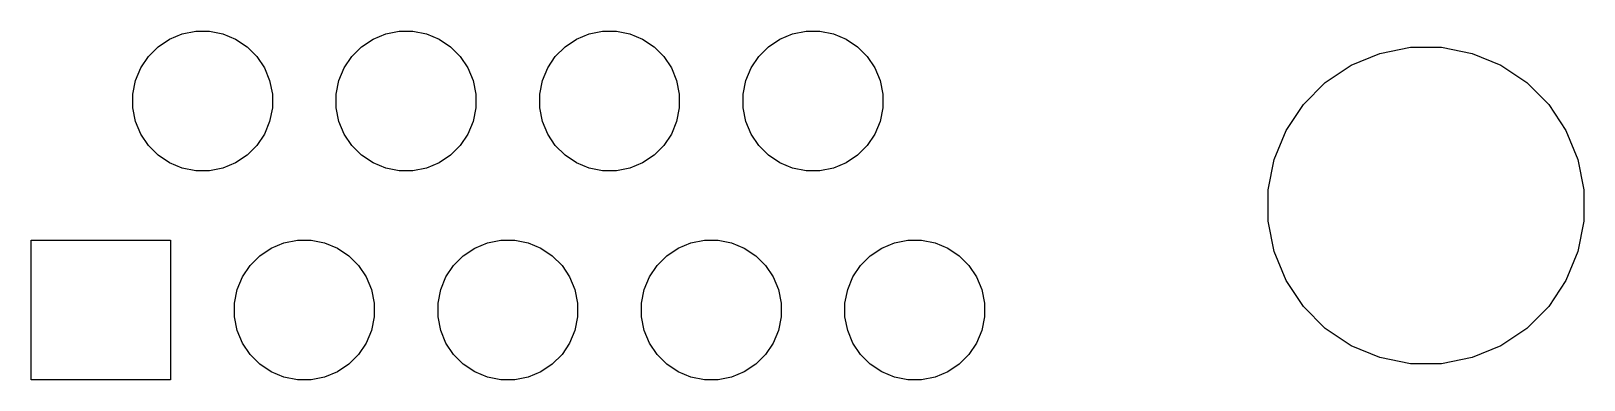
# Model space of a CAD drawing. Extents: x 49 to 143, y -159 to -38.
# Drawn here: x 98.36 to 119.5, y -47.69 to -42.95 of the extents above; entities that cross this region are included whole.
import ezdxf

# ---------------------------------------------------------------- set-up
doc = ezdxf.new("R2010")
doc.units = 0
doc.layers.add('BLACK', color=7, linetype='CONTINUOUS')

msp = doc.modelspace()

# ---------------------------------------------------------------- linework, layer by layer
at = {"layer": 'BLACK', "linetype": 'CONTINUOUS'}
for p, q in [((100.093, -43.1581), (100.249, -43.0541)), ((100.249, -43.0541), (100.422, -42.9825)), ((100.422, -42.9825), (100.605, -42.946)), ((100.605, -42.946), (100.793, -42.946)), ((100.793, -42.946), (100.976, -42.9825)), ((100.976, -42.9825), (101.149, -43.0541)), ((101.149, -43.0541), (101.305, -43.1581)), ((102.863, -43.1581), (103.019, -43.0541)), ((103.019, -43.0541), (103.192, -42.9825)), ((103.192, -42.9825), (103.375, -42.946)), ((103.375, -42.946), (103.563, -42.946)), ((103.563, -42.946), (103.746, -42.9825)), ((103.746, -42.9825), (103.919, -43.0541)), ((103.919, -43.0541), (104.075, -43.1581)), ((105.633, -43.1581), (105.789, -43.0541)), ((105.789, -43.0541), (105.962, -42.9825)), ((105.962, -42.9825), (106.145, -42.946)), ((106.145, -42.946), (106.333, -42.946)), ((106.333, -42.946), (106.516, -42.9825)), ((106.516, -42.9825), (106.689, -43.0541)), ((106.689, -43.0541), (106.845, -43.1581)), ((108.403, -43.1581), (108.559, -43.0541)), ((108.559, -43.0541), (108.732, -42.9825)), ((108.732, -42.9825), (108.915, -42.946)), ((108.915, -42.946), (109.103, -42.946)), ((109.103, -42.946), (109.286, -42.9825)), ((109.286, -42.9825), (109.459, -43.0541)), ((109.459, -43.0541), (109.615, -43.1581)), ((99.8571, -43.446), (99.9611, -43.2904)), ((99.9611, -43.2904), (100.093, -43.1581)), ((101.305, -43.1581), (101.437, -43.2904)), ((101.437, -43.2904), (101.541, -43.446)), ((102.627, -43.446), (102.731, -43.2904)), ((102.731, -43.2904), (102.863, -43.1581)), ((104.075, -43.1581), (104.207, -43.2904)), ((104.207, -43.2904), (104.311, -43.446)), ((105.397, -43.446), (105.501, -43.2904)), ((105.501, -43.2904), (105.633, -43.1581)), ((106.845, -43.1581), (106.977, -43.2904)), ((106.977, -43.2904), (107.081, -43.446)), ((108.167, -43.446), (108.271, -43.2904)), ((108.271, -43.2904), (108.403, -43.1581)), ((109.615, -43.1581), (109.747, -43.2904)), ((109.747, -43.2904), (109.851, -43.446)), ((116.336, -43.4107), (116.727, -43.2486)), ((116.727, -43.2486), (117.142, -43.166)), ((117.142, -43.166), (117.566, -43.166)), ((117.566, -43.166), (117.981, -43.2486)), ((117.981, -43.2486), (118.372, -43.4107)), ((99.7855, -43.6189), (99.8571, -43.446)), ((101.541, -43.446), (101.612, -43.6189)), ((102.556, -43.6189), (102.627, -43.446)), ((104.311, -43.446), (104.382, -43.6189)), ((105.326, -43.6189), (105.397, -43.446)), ((107.081, -43.446), (107.152, -43.6189)), ((108.096, -43.6189), (108.167, -43.446)), ((109.851, -43.446), (109.922, -43.6189)), ((115.983, -43.646), (116.336, -43.4107)), ((118.372, -43.4107), (118.725, -43.646)), ((99.749, -43.8024), (99.7855, -43.6189)), ((101.612, -43.6189), (101.649, -43.8024)), ((102.519, -43.8024), (102.556, -43.6189)), ((104.382, -43.6189), (104.419, -43.8024)), ((105.289, -43.8024), (105.326, -43.6189)), ((107.152, -43.6189), (107.189, -43.8024)), ((108.059, -43.8024), (108.096, -43.6189)), ((109.922, -43.6189), (109.959, -43.8024)), ((115.684, -43.9455), (115.983, -43.646)), ((118.725, -43.646), (119.024, -43.9455)), ((99.749, -43.9896), (99.749, -43.8024)), ((101.649, -43.8024), (101.649, -43.9896)), ((102.519, -43.9896), (102.519, -43.8024)), ((104.419, -43.8024), (104.419, -43.9896)), ((105.289, -43.9896), (105.289, -43.8024)), ((107.189, -43.8024), (107.189, -43.9896)), ((108.059, -43.9896), (108.059, -43.8024)), ((109.959, -43.8024), (109.959, -43.9896)), ((115.449, -44.2976), (115.684, -43.9455)), ((119.024, -43.9455), (119.259, -44.2976)), ((99.7855, -44.1731), (99.749, -43.9896)), ((99.8571, -44.346), (99.7855, -44.1731)), ((101.612, -44.1731), (101.541, -44.346)), ((101.649, -43.9896), (101.612, -44.1731)), ((102.556, -44.1731), (102.519, -43.9896)), ((102.627, -44.346), (102.556, -44.1731)), ((104.382, -44.1731), (104.311, -44.346)), ((104.419, -43.9896), (104.382, -44.1731)), ((105.326, -44.1731), (105.289, -43.9896)), ((105.397, -44.346), (105.326, -44.1731)), ((107.152, -44.1731), (107.081, -44.346)), ((107.189, -43.9896), (107.152, -44.1731)), ((108.096, -44.1731), (108.059, -43.9896)), ((108.167, -44.346), (108.096, -44.1731)), ((109.922, -44.1731), (109.851, -44.346)), ((109.959, -43.9896), (109.922, -44.1731)), ((99.9611, -44.5016), (99.8571, -44.346)), ((101.541, -44.346), (101.437, -44.5016)), ((102.731, -44.5016), (102.627, -44.346)), ((104.311, -44.346), (104.207, -44.5016)), ((105.501, -44.5016), (105.397, -44.346)), ((107.081, -44.346), (106.977, -44.5016)), ((108.271, -44.5016), (108.167, -44.346)), ((109.851, -44.346), (109.747, -44.5016)), ((115.287, -44.6889), (115.449, -44.2976)), ((119.259, -44.2976), (119.421, -44.6889)), ((100.093, -44.6339), (99.9611, -44.5016)), ((101.437, -44.5016), (101.305, -44.6339)), ((102.863, -44.6339), (102.731, -44.5016)), ((104.207, -44.5016), (104.075, -44.6339)), ((105.633, -44.6339), (105.501, -44.5016)), ((106.977, -44.5016), (106.845, -44.6339)), ((108.403, -44.6339), (108.271, -44.5016)), ((109.747, -44.5016), (109.615, -44.6339)), ((100.249, -44.7379), (100.093, -44.6339)), ((100.422, -44.8095), (100.249, -44.7379)), ((100.605, -44.846), (100.422, -44.8095)), ((100.976, -44.8095), (100.793, -44.846)), ((101.149, -44.7379), (100.976, -44.8095)), ((101.305, -44.6339), (101.149, -44.7379)), ((103.019, -44.7379), (102.863, -44.6339)), ((103.192, -44.8095), (103.019, -44.7379)), ((103.375, -44.846), (103.192, -44.8095)), ((103.746, -44.8095), (103.563, -44.846)), ((103.919, -44.7379), (103.746, -44.8095)), ((104.075, -44.6339), (103.919, -44.7379)), ((105.789, -44.7379), (105.633, -44.6339)), ((105.962, -44.8095), (105.789, -44.7379)), ((106.145, -44.846), (105.962, -44.8095)), ((106.516, -44.8095), (106.333, -44.846)), ((106.689, -44.7379), (106.516, -44.8095)), ((106.845, -44.6339), (106.689, -44.7379)), ((108.559, -44.7379), (108.403, -44.6339)), ((108.732, -44.8095), (108.559, -44.7379)), ((108.915, -44.846), (108.732, -44.8095)), ((109.286, -44.8095), (109.103, -44.846)), ((109.459, -44.7379), (109.286, -44.8095)), ((109.615, -44.6339), (109.459, -44.7379)), ((115.204, -45.1042), (115.287, -44.6889)), ((119.421, -44.6889), (119.504, -45.1042)), ((100.793, -44.846), (100.605, -44.846)), ((103.563, -44.846), (103.375, -44.846)), ((106.333, -44.846), (106.145, -44.846)), ((109.103, -44.846), (108.915, -44.846)), ((115.204, -45.5278), (115.204, -45.1042)), ((119.504, -45.1042), (119.504, -45.5278)), ((115.287, -45.9431), (115.204, -45.5278)), ((119.504, -45.5278), (119.421, -45.9431)), ((98.364, -47.686), (98.364, -45.786)), ((98.364, -45.786), (100.264, -45.786)), ((100.264, -45.786), (100.264, -47.686)), ((101.634, -45.8941), (101.807, -45.8225)), ((101.807, -45.8225), (101.99, -45.786)), ((101.99, -45.786), (102.178, -45.786)), ((102.178, -45.786), (102.361, -45.8225)), ((102.361, -45.8225), (102.534, -45.8941)), ((104.404, -45.8941), (104.577, -45.8225)), ((104.577, -45.8225), (104.76, -45.786)), ((104.76, -45.786), (104.948, -45.786)), ((104.948, -45.786), (105.131, -45.8225)), ((105.131, -45.8225), (105.304, -45.8941)), ((107.174, -45.8941), (107.347, -45.8225)), ((107.347, -45.8225), (107.53, -45.786)), ((107.53, -45.786), (107.718, -45.786)), ((107.718, -45.786), (107.901, -45.8225)), ((107.901, -45.8225), (108.074, -45.8941)), ((109.944, -45.8941), (110.117, -45.8225)), ((110.117, -45.8225), (110.3, -45.786)), ((110.3, -45.786), (110.488, -45.786)), ((110.488, -45.786), (110.671, -45.8225)), ((110.671, -45.8225), (110.844, -45.8941)), ((101.346, -46.1304), (101.478, -45.9981)), ((101.478, -45.9981), (101.634, -45.8941)), ((102.534, -45.8941), (102.69, -45.9981)), ((102.69, -45.9981), (102.822, -46.1304)), ((104.116, -46.1304), (104.248, -45.9981)), ((104.248, -45.9981), (104.404, -45.8941)), ((105.304, -45.8941), (105.46, -45.9981)), ((105.46, -45.9981), (105.592, -46.1304)), ((106.886, -46.1304), (107.018, -45.9981)), ((107.018, -45.9981), (107.174, -45.8941)), ((108.074, -45.8941), (108.23, -45.9981)), ((108.23, -45.9981), (108.362, -46.1304)), ((109.656, -46.1304), (109.788, -45.9981)), ((109.788, -45.9981), (109.944, -45.8941)), ((110.844, -45.8941), (111, -45.9981)), ((111, -45.9981), (111.132, -46.1304)), ((115.449, -46.3344), (115.287, -45.9431)), ((119.421, -45.9431), (119.259, -46.3344)), ((101.171, -46.4589), (101.242, -46.286)), ((101.242, -46.286), (101.346, -46.1304)), ((102.822, -46.1304), (102.926, -46.286)), ((102.926, -46.286), (102.997, -46.4589)), ((103.941, -46.4589), (104.012, -46.286)), ((104.012, -46.286), (104.116, -46.1304)), ((105.592, -46.1304), (105.696, -46.286)), ((105.696, -46.286), (105.767, -46.4589)), ((106.711, -46.4589), (106.782, -46.286)), ((106.782, -46.286), (106.886, -46.1304)), ((108.362, -46.1304), (108.466, -46.286)), ((108.466, -46.286), (108.537, -46.4589)), ((109.481, -46.4589), (109.552, -46.286)), ((109.552, -46.286), (109.656, -46.1304)), ((111.132, -46.1304), (111.236, -46.286)), ((111.236, -46.286), (111.307, -46.4589)), ((101.134, -46.6424), (101.171, -46.4589)), ((102.997, -46.4589), (103.034, -46.6424)), ((103.904, -46.6424), (103.941, -46.4589)), ((105.767, -46.4589), (105.804, -46.6424)), ((106.674, -46.6424), (106.711, -46.4589)), ((108.537, -46.4589), (108.574, -46.6424)), ((109.444, -46.6424), (109.481, -46.4589)), ((111.307, -46.4589), (111.344, -46.6424)), ((115.684, -46.6865), (115.449, -46.3344)), ((119.259, -46.3344), (119.024, -46.6865)), ((101.134, -46.8296), (101.134, -46.6424)), ((103.034, -46.6424), (103.034, -46.8296)), ((103.904, -46.8296), (103.904, -46.6424)), ((105.804, -46.6424), (105.804, -46.8296)), ((106.674, -46.8296), (106.674, -46.6424)), ((108.574, -46.6424), (108.574, -46.8296)), ((109.444, -46.8296), (109.444, -46.6424)), ((111.344, -46.6424), (111.344, -46.8296)), ((115.983, -46.986), (115.684, -46.6865)), ((119.024, -46.6865), (118.725, -46.986)), ((101.171, -47.0131), (101.134, -46.8296)), ((103.034, -46.8296), (102.997, -47.0131)), ((103.941, -47.0131), (103.904, -46.8296)), ((105.804, -46.8296), (105.767, -47.0131)), ((106.711, -47.0131), (106.674, -46.8296)), ((108.574, -46.8296), (108.537, -47.0131)), ((109.481, -47.0131), (109.444, -46.8296)), ((111.344, -46.8296), (111.307, -47.0131)), ((101.242, -47.186), (101.171, -47.0131)), ((102.997, -47.0131), (102.926, -47.186)), ((104.012, -47.186), (103.941, -47.0131)), ((105.767, -47.0131), (105.696, -47.186)), ((106.782, -47.186), (106.711, -47.0131)), ((108.537, -47.0131), (108.466, -47.186)), ((109.552, -47.186), (109.481, -47.0131)), ((111.307, -47.0131), (111.236, -47.186)), ((116.336, -47.2213), (115.983, -46.986)), ((118.725, -46.986), (118.372, -47.2213)), ((101.346, -47.3416), (101.242, -47.186)), ((101.478, -47.4739), (101.346, -47.3416)), ((102.822, -47.3416), (102.69, -47.4739)), ((102.926, -47.186), (102.822, -47.3416)), ((104.116, -47.3416), (104.012, -47.186)), ((104.248, -47.4739), (104.116, -47.3416)), ((105.592, -47.3416), (105.46, -47.4739)), ((105.696, -47.186), (105.592, -47.3416)), ((106.886, -47.3416), (106.782, -47.186)), ((107.018, -47.4739), (106.886, -47.3416)), ((108.362, -47.3416), (108.23, -47.4739)), ((108.466, -47.186), (108.362, -47.3416)), ((109.656, -47.3416), (109.552, -47.186)), ((109.788, -47.4739), (109.656, -47.3416)), ((111.132, -47.3416), (111, -47.4739)), ((111.236, -47.186), (111.132, -47.3416)), ((116.727, -47.3834), (116.336, -47.2213)), ((118.372, -47.2213), (117.981, -47.3834)), ((101.634, -47.5779), (101.478, -47.4739)), ((102.69, -47.4739), (102.534, -47.5779)), ((104.404, -47.5779), (104.248, -47.4739)), ((105.46, -47.4739), (105.304, -47.5779)), ((107.174, -47.5779), (107.018, -47.4739)), ((108.23, -47.4739), (108.074, -47.5779)), ((109.944, -47.5779), (109.788, -47.4739)), ((111, -47.4739), (110.844, -47.5779)), ((117.142, -47.466), (116.727, -47.3834)), ((117.566, -47.466), (117.142, -47.466)), ((117.981, -47.3834), (117.566, -47.466)), ((100.264, -47.686), (98.364, -47.686)), ((101.807, -47.6495), (101.634, -47.5779)), ((101.99, -47.686), (101.807, -47.6495)), ((102.178, -47.686), (101.99, -47.686)), ((102.361, -47.6495), (102.178, -47.686)), ((102.534, -47.5779), (102.361, -47.6495)), ((104.577, -47.6495), (104.404, -47.5779)), ((104.76, -47.686), (104.577, -47.6495)), ((104.948, -47.686), (104.76, -47.686)), ((105.131, -47.6495), (104.948, -47.686)), ((105.304, -47.5779), (105.131, -47.6495)), ((107.347, -47.6495), (107.174, -47.5779)), ((107.53, -47.686), (107.347, -47.6495)), ((107.718, -47.686), (107.53, -47.686)), ((107.901, -47.6495), (107.718, -47.686)), ((108.074, -47.5779), (107.901, -47.6495)), ((110.117, -47.6495), (109.944, -47.5779)), ((110.3, -47.686), (110.117, -47.6495)), ((110.488, -47.686), (110.3, -47.686)), ((110.671, -47.6495), (110.488, -47.686)), ((110.844, -47.5779), (110.671, -47.6495))]:
    msp.add_line(p, q, dxfattribs=at)

doc.saveas('drawing.dxf')
